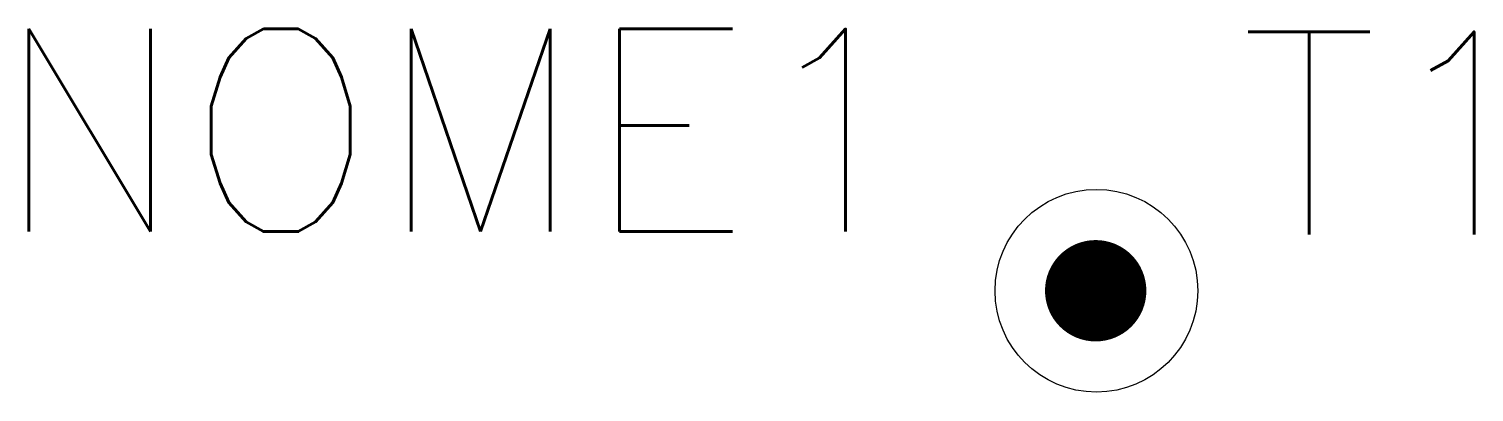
# Model space of a CAD drawing. Header units: millimetres. Extents: x 1470.3 to 1484.5, y 1152 to 1155.6.
import ezdxf
from ezdxf.enums import TextEntityAlignment as Align

# ---------------------------------------------------------------- set-up
doc = ezdxf.new("R2010")
doc.units = ezdxf.units.MM
doc.styles.add('ROMANS', font='romans.shx')

# ---------------------------------------------------------------- blocks, each defined once
blk = doc.blocks.new('BOR1')
at = {"const_width": 1}
blk.add_lwpolyline([(-0.5, -0.5, 1), (0.5, -0.5, 1)], format="xyb", close=True, dxfattribs=at)

msp = doc.modelspace()

# ---------------------------------------------------------------- linework, layer by layer
msp.add_circle((1480.803, 1153.028), 1)

# ---------------------------------------------------------------- block references
at = {"color": 7, "linetype": 'Continuous', "xscale": 0.5001075428135664, "yscale": 0.5001075428135664, "zscale": 0.5001075428135664, "rotation": 270}
msp.add_blockref('BOR1', (1481.046, 1153.028), dxfattribs=at)

# ---------------------------------------------------------------- texts
at = {"style": 'ROMANS', "flags": 4}
msp.add_attdef('NOME1', text='NOME1', height=2, dxfattribs=at).set_placement((1479.099, 1154.612), align=Align.MIDDLE_RIGHT)
msp.add_attdef('T1', text='T1', height=2, dxfattribs=at).set_placement((1482.215, 1154.583), align=Align.MIDDLE_LEFT)

doc.saveas('drawing.dxf')
